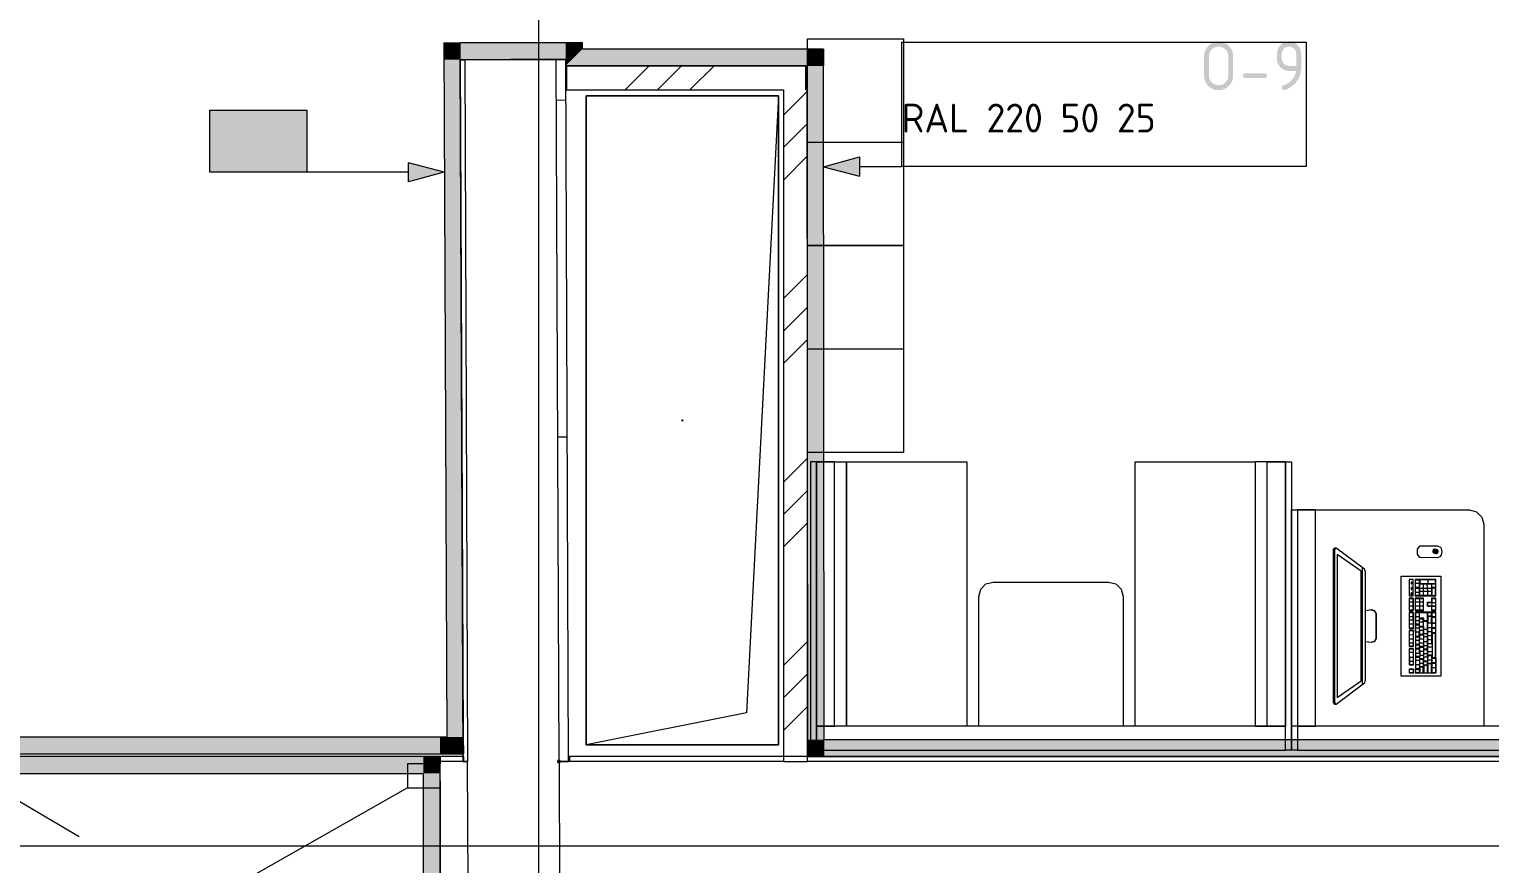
# Model space of a CAD drawing. Header units: millimetres. Extents: x 0 to 1189, y 0 to 841.
# Drawn here: x 771 to 831.7, y 489.6 to 524.3 of the extents above; entities that cross this region are included whole.
import ezdxf

# ---------------------------------------------------------------- set-up
doc = ezdxf.new("R2010")
doc.units = ezdxf.units.MM

# ---------------------------------------------------------------- blocks, each defined once
blk = doc.blocks.new('2')
at = {"true_color": 0x0077b0}
h = blk.add_hatch(color=144, dxfattribs=at)
h.paths.add_polyline_path([(810.485, 607.366), (810.485, 608.173), (810.455, 608.33), (810.366, 608.461), (810.238, 608.547), (810.081, 608.577), (809.925, 608.547), (809.793, 608.461), (809.706, 608.33), (809.678, 608.173), (809.678, 607.366), (809.706, 607.21), (809.793, 607.081), (809.925, 606.992), (810.081, 606.963), (810.238, 606.992), (810.366, 607.081), (810.455, 607.21)])
h.paths.add_polyline_path([(810.685, 607.366), (810.674, 607.246), (810.641, 607.134), (810.585, 607.031), (810.507, 606.937), (810.416, 606.86), (810.313, 606.805), (810.202, 606.773), (810.081, 606.762), (809.959, 606.773), (809.848, 606.805), (809.746, 606.86), (809.652, 606.937), (809.575, 607.031), (809.519, 607.134), (809.486, 607.246), (809.475, 607.366), (809.475, 608.173), (809.486, 608.295), (809.519, 608.407), (809.575, 608.509), (809.652, 608.602), (809.746, 608.68), (809.848, 608.736), (809.959, 608.769), (810.081, 608.78), (810.202, 608.769), (810.314, 608.736), (810.417, 608.681), (810.511, 608.605), (810.587, 608.511), (810.641, 608.408), (810.674, 608.295), (810.685, 608.173)])
h = blk.add_hatch(color=144, dxfattribs=at)
h.paths.add_polyline_path([(813.311, 607.77), (813.311, 608.275), (813.29, 608.392), (813.224, 608.489), (813.126, 608.555), (813.009, 608.577), (812.892, 608.555), (812.795, 608.489), (812.729, 608.392), (812.707, 608.275), (812.707, 608.075), (812.729, 607.956), (812.795, 607.857), (812.892, 607.792), (813.009, 607.77)])
h.paths.add_polyline_path([(812.806, 606.762), (812.735, 606.79), (812.707, 606.861), (812.72, 606.918), (812.755, 606.948), (812.942, 607.033), (813.085, 607.146), (813.193, 607.272), (813.267, 607.412), (813.306, 607.566), (813.009, 607.566), (812.908, 607.576), (812.814, 607.604), (812.729, 607.651), (812.651, 607.716), (812.587, 607.794), (812.541, 607.879), (812.514, 607.972), (812.504, 608.072), (812.504, 608.275), (812.514, 608.376), (812.541, 608.47), (812.587, 608.555), (812.651, 608.634), (812.729, 608.698), (812.814, 608.744), (812.908, 608.771), (813.009, 608.78), (813.111, 608.771), (813.204, 608.744), (813.29, 608.698), (813.368, 608.634), (813.431, 608.557), (813.477, 608.472), (813.505, 608.379), (813.514, 608.277), (813.514, 607.671), (813.484, 607.426), (813.394, 607.209), (813.244, 607.02), (813.035, 606.858), (812.902, 606.786)])
h = blk.add_hatch(color=144, dxfattribs=at)
h.dxf.hatch_style = 2
h.paths.add_polyline_path([(811.998, 607.264), (811.191, 607.264), (811.115, 607.29), (811.09, 607.366), (811.115, 607.442), (811.191, 607.468), (811.998, 607.468), (812.074, 607.442), (812.1, 607.366), (812.074, 607.29)])
h = blk.add_hatch(color=144, dxfattribs=at)
h.dxf.hatch_style = 2
h.paths.add_polyline_path([(793.654, 603.577), (795.145, 603.984), (795.149, 603.184)])
at = {"color": 144, "lineweight": 0, "true_color": 0x0077b0}
for points in [[(796.897, 608.763), (813.719, 608.763)], [(796.897, 608.763), (796.897, 603.586)], [(813.719, 608.763), (813.719, 603.586)], [(793.654, 603.577), (795.145, 603.984)], [(795.145, 603.984), (795.149, 603.184)], [(793.654, 603.577), (795.149, 603.184)], [(795.147, 603.584), (795.541, 603.586)], [(795.541, 603.586), (796.897, 603.586)], [(813.719, 603.586), (796.897, 603.586)]]:
    blk.add_lwpolyline(points, dxfattribs=at)
at = {"color": 144, "true_color": 0x0077b0, "insert": (796.899, 606.201), "char_height": 1.2, "attachment_point": 1}
blk.add_mtext('{\\fGOSTCommon|b0|i0|c0;RAL 220 50 25}', dxfattribs=at)

msp = doc.modelspace()

# ---------------------------------------------------------------- hatches: boundary and pattern name
at = {"true_color": 0xf1d696}
h = msp.add_hatch(color=41, dxfattribs=at)
h.dxf.hatch_style = 2
h.paths.add_polyline_path([(788.212204, 523.778571), (788.912205, 523.778571), (788.915205, 523.07857)])
h = msp.add_hatch(color=41, dxfattribs=at)
h.dxf.hatch_style = 2
h.paths.add_polyline_path([(788.915205, 523.07857), (788.215204, 523.07857), (788.212204, 523.778571)])
h = msp.add_hatch(color=41, dxfattribs=at)
h.dxf.hatch_style = 2
h.paths.add_polyline_path([(793.283212, 523.778571), (793.285212, 523.07857), (788.915205, 523.07857), (788.912205, 523.778571)])
h = msp.add_hatch(color=41, dxfattribs=at)
h.dxf.hatch_style = 2
h.paths.add_polyline_path([(793.283212, 523.778571), (793.983213, 523.778571), (793.285212, 523.07857)])
h = msp.add_hatch(color=41, dxfattribs=at)
h.dxf.hatch_style = 2
h.paths.add_polyline_path([(793.983213, 523.778571), (793.984213, 523.516571), (793.548212, 523.07857), (793.285212, 523.07857)])
h = msp.add_hatch(color=41, dxfattribs=at)
h.dxf.hatch_style = 2
h.paths.add_polyline_path([(788.915205, 523.07857), (789.038205, 494.892527), (788.338204, 494.892527), (788.215204, 523.07857)])
h = msp.add_hatch(color=41, dxfattribs=at)
h.dxf.hatch_style = 2
h.paths.add_polyline_path([(793.289212, 522.819569), (793.285212, 523.07857), (793.548212, 523.07857)])
h = msp.add_hatch(color=41, dxfattribs=at)
h.dxf.hatch_style = 2
h.paths.add_polyline_path([(803.305227, 523.516571), (803.306227, 522.816569), (793.287212, 522.816569), (793.984213, 523.516571)])
h = msp.add_hatch(color=41, dxfattribs=at)
h.dxf.hatch_style = 2
h.paths.add_polyline_path([(803.305227, 523.516571), (804.005228, 523.516571), (803.306227, 522.816569)])
at = {"true_color": 0xfe847a}
h = msp.add_hatch(color=11, dxfattribs=at)
h.dxf.hatch_style = 2
h.paths.add_polyline_path([(803.306227, 522.816569), (804.005228, 523.516571), (804.006228, 522.816569)])
h = msp.add_hatch(color=11, dxfattribs=at)
h.dxf.hatch_style = 2
h.paths.add_polyline_path([(803.306227, 522.816569), (804.006228, 522.816569), (804.035228, 494.777527), (803.335227, 494.777527)])
at = {"true_color": 0xffffff}
h = msp.add_hatch(color=7, dxfattribs=at)
h.dxf.hatch_style = 2
h.paths.add_polyline_path([(778.483189, 520.977567), (782.523196, 520.977567), (782.523196, 518.389563), (778.483189, 518.389563)])
at = {"true_color": 0x0077b0}
h = msp.add_hatch(color=144, dxfattribs=at)
h.paths.add_polyline_path([(779.693926, 519.581529), (779.693926, 520.388508), (779.664436, 520.545191), (779.575415, 520.676242), (779.446775, 520.762645), (779.290437, 520.791998), (779.13396, 520.762645), (779.002702, 520.676242), (778.915266, 520.545191), (778.886947, 520.388508), (778.886947, 519.581529), (778.915266, 519.42519), (779.002702, 519.29655), (779.13396, 519.207529), (779.290437, 519.178039), (779.446775, 519.207529), (779.575415, 519.29655), (779.664436, 519.42519)])
h.paths.add_polyline_path([(779.894569, 519.581529), (779.883415, 519.460873), (779.849989, 519.348847), (779.794342, 519.245813), (779.716526, 519.152132), (779.624757, 519.074833), (779.522705, 519.020323), (779.411041, 518.988034), (779.290437, 518.977397), (779.168704, 518.988034), (779.056997, 519.020323), (778.954798, 519.074833), (778.861591, 519.152132), (778.783861, 519.245813), (778.728404, 519.348847), (778.695167, 519.460873), (778.6841, 519.581529), (778.6841, 520.388508), (778.695167, 520.51024), (778.728404, 520.621948), (778.783861, 520.724146), (778.861591, 520.817353), (778.954798, 520.89517), (779.056997, 520.950816), (779.168704, 520.984242), (779.290437, 520.995396), (779.411093, 520.984286), (779.523118, 520.951161), (779.626153, 520.896332), (779.719833, 520.82011), (779.795737, 520.726472), (779.850402, 520.623326), (779.883467, 520.510671), (779.894569, 520.388508)])
h = msp.add_hatch(color=144, dxfattribs=at)
h.dxf.hatch_style = 2
h.paths.add_polyline_path([(782.117046, 520.650886), (781.885536, 520.419376), (781.81498, 520.388508), (781.738843, 520.413795), (781.713556, 520.489932), (781.741668, 520.560487), (782.13689, 520.955708), (782.17768, 520.985061), (782.21847, 520.995396), (782.294606, 520.969833), (782.319893, 520.893421), (782.319893, 519.076064), (782.294606, 519.001306), (782.21847, 518.977397), (782.142333, 519.001306), (782.117046, 519.076064)])
h = msp.add_hatch(color=144, dxfattribs=at)
h.dxf.hatch_style = 2
h.paths.add_polyline_path([(781.207466, 519.479554), (780.400487, 519.479554), (780.324351, 519.505117), (780.299064, 519.581529), (780.324351, 519.657665), (780.400487, 519.682952), (781.207466, 519.682952), (781.283603, 519.657665), (781.30889, 519.581529), (781.283603, 519.505117)])
h = msp.add_hatch(color=144, dxfattribs=at)
h.dxf.hatch_style = 2
h.paths.add_polyline_path([(788.235204, 518.389563), (786.742202, 517.989562), (786.742202, 518.789563)])
at = {"true_color": 0x999999}
h = msp.add_hatch(color=253, dxfattribs=at)
h.dxf.hatch_style = 2
h.paths.add_polyline_path([(829.322172, 502.640267), (829.339354, 502.573604), (829.398539, 502.538443), (829.465202, 502.555626), (829.500363, 502.614811), (829.502363, 502.628811), (829.48518, 502.695473), (829.425995, 502.730634), (829.359333, 502.713451), (829.324172, 502.654267)])
h = msp.add_hatch(color=253, dxfattribs=at)
h.dxf.hatch_style = 2
h.paths.add_polyline_path([(829.337338, 502.689857), (829.325517, 502.622039), (829.364948, 502.565609), (829.432767, 502.553788), (829.489197, 502.59322), (829.496197, 502.60422), (829.508018, 502.672039), (829.468586, 502.728468), (829.400767, 502.740289), (829.344338, 502.700858)])
h = msp.add_hatch(color=253, dxfattribs=at)
h.dxf.hatch_style = 2
h.paths.add_polyline_path([(829.326438, 502.627219), (829.33522, 502.55894), (829.389587, 502.51671), (829.457866, 502.525491), (829.500096, 502.579858), (829.503096, 502.590858), (829.494314, 502.659137), (829.439948, 502.701367), (829.371669, 502.692586), (829.329438, 502.638219)])
h = msp.add_hatch(color=253, dxfattribs=at)
h.dxf.hatch_style = 2
h.paths.add_polyline_path([(829.332266, 502.58223), (829.379759, 502.532395), (829.448575, 502.530537), (829.498411, 502.57803), (829.500268, 502.646847), (829.495268, 502.659847), (829.447775, 502.709682), (829.378959, 502.71154), (829.329124, 502.664047), (829.327266, 502.59523)])
h = msp.add_hatch(color=253, dxfattribs=at)
h.dxf.hatch_style = 2
h.paths.add_polyline_path([(829.557907, 502.523899), (829.584158, 502.587539), (829.557907, 502.651178), (829.494267, 502.67743), (829.430628, 502.651178), (829.397376, 502.580539), (829.423628, 502.516899), (829.487267, 502.490647)])
h = msp.add_hatch(color=253, dxfattribs=at)
h.dxf.hatch_style = 2
h.paths.add_polyline_path([(829.580816, 502.629638), (829.543434, 502.687446), (829.476168, 502.702087), (829.41836, 502.664705), (829.403719, 502.597439), (829.405719, 502.586439), (829.4431, 502.528631), (829.510367, 502.51399), (829.568175, 502.551372), (829.582816, 502.618638)])
h = msp.add_hatch(color=253, dxfattribs=at)
h.dxf.hatch_style = 2
h.paths.add_polyline_path([(829.584267, 502.602539), (829.55783, 502.666101), (829.494267, 502.692539), (829.430705, 502.666101), (829.404267, 502.602539), (829.404267, 502.587539), (829.430705, 502.523976), (829.494267, 502.497538), (829.55783, 502.523976), (829.584267, 502.587539)])
h = msp.add_hatch(color=253, dxfattribs=at)
h.dxf.hatch_style = 2
h.paths.add_polyline_path([(829.583229, 502.605349), (829.574061, 502.673577), (829.519457, 502.7155), (829.451229, 502.706333), (829.409306, 502.651728), (829.405306, 502.636728), (829.414473, 502.5685), (829.469078, 502.526577), (829.537306, 502.535744), (829.579229, 502.590349)])
h = msp.add_hatch(color=253, dxfattribs=at)
h.dxf.hatch_style = 2
h.paths.add_polyline_path([(829.578288, 502.668006), (829.534326, 502.720983), (829.4658, 502.727559), (829.412823, 502.683598), (829.406247, 502.615071), (829.410247, 502.602071), (829.454208, 502.549094), (829.522735, 502.542518), (829.575712, 502.58648), (829.582288, 502.655006)])
at = {"true_color": 0xf1d696}
h = msp.add_hatch(color=41, dxfattribs=at)
h.dxf.hatch_style = 2
h.paths.add_polyline_path([(764.196168, 494.192526), (764.196168, 494.892527), (788.062204, 494.892527), (788.062204, 494.192526)])
h = msp.add_hatch(color=41, dxfattribs=at)
h.dxf.hatch_style = 2
h.paths.add_polyline_path([(788.338204, 494.892527), (788.341204, 494.192526), (788.062204, 494.192526), (788.062204, 494.892527)])
h = msp.add_hatch(color=41, dxfattribs=at)
h.dxf.hatch_style = 2
h.paths.add_polyline_path([(789.038205, 494.892527), (789.041205, 494.192526), (788.338204, 494.892527)])
h = msp.add_hatch(color=41, dxfattribs=at)
h.dxf.hatch_style = 2
h.paths.add_polyline_path([(789.041205, 494.192526), (788.341204, 494.192526), (788.338204, 494.892527)])
h = msp.add_hatch(color=41, dxfattribs=at)
h.dxf.hatch_style = 2
h.paths.add_polyline_path([(803.337227, 494.078526), (803.335227, 494.777527), (804.035228, 494.777527)])
h = msp.add_hatch(color=41, dxfattribs=at)
h.dxf.hatch_style = 2
h.paths.add_polyline_path([(804.035228, 494.777527), (804.036228, 494.077526), (803.336227, 494.077526)])
h = msp.add_hatch(color=41, dxfattribs=at)
h.dxf.hatch_style = 2
h.paths.add_polyline_path([(852.759303, 494.777527), (852.764303, 494.077526), (804.036228, 494.077526), (804.035228, 494.777527)])
at = {"true_color": 0x186722}
h = msp.add_hatch(color=99, dxfattribs=at)
h.dxf.hatch_style = 2
h.paths.add_polyline_path([(768.762174, 493.377524), (768.762174, 494.077526), (787.362203, 494.077526), (787.362203, 493.377524)])
at = {"true_color": 0xf1d696}
h = msp.add_hatch(color=41, dxfattribs=at)
h.dxf.hatch_style = 2
h.paths.add_polyline_path([(787.362203, 493.377524), (787.362203, 494.077526), (788.062204, 494.077526)])
h = msp.add_hatch(color=41, dxfattribs=at)
h.dxf.hatch_style = 2
h.paths.add_polyline_path([(787.362203, 493.377524), (788.062204, 494.077526), (788.062204, 493.377524)])
h = msp.add_hatch(color=7)
h.dxf.hatch_style = 2
h.paths.add_polyline_path([(793.006212, 493.967525), (792.942649, 493.941088), (792.916211, 493.877525), (792.942649, 493.813963), (793.006212, 493.787525), (793.069774, 493.813963), (793.096212, 493.877525), (793.069774, 493.941088)])
h = msp.add_hatch(color=41, dxfattribs=at)
h.dxf.hatch_style = 2
h.paths.add_polyline_path([(787.362203, 493.377524), (788.062204, 493.377524), (788.062204, 488.377517), (787.362203, 488.377517)])

# ---------------------------------------------------------------- linework, layer by layer
at = {"color": 7, "lineweight": 0}
for points in [[(792.17321, 251.095154), (792.17321, 721.485873)], [(788.212204, 523.778571), (788.912205, 523.778571)], [(788.212204, 523.778571), (788.338204, 494.892527)], [(793.983213, 523.778571), (788.912205, 523.778571)], [(793.984213, 523.516571), (793.983213, 523.778571)], [(789.086206, 523.05157), (788.886205, 523.05057)], [(788.886205, 523.05057), (789.006205, 493.876525)], [(789.038205, 494.892527), (788.915205, 523.07857)], [(788.915205, 523.07857), (793.286212, 523.07857)], [(792.885211, 523.09157), (789.085206, 523.07557)], [(789.085206, 523.07557), (789.206206, 493.877525)], [(793.006212, 493.877525), (792.885211, 523.09157)], [(793.286212, 523.07857), (792.886211, 523.07757)], [(793.406212, 493.879525), (793.286212, 523.07857)], [(793.286212, 523.07857), (793.287212, 522.816569)], [(804.005228, 523.516571), (793.984213, 523.516571)], [(804.005228, 523.516571), (804.006228, 522.816569)], [(793.287212, 522.816569), (803.306227, 522.816569)], [(803.276227, 522.816569), (793.321212, 522.816569)], [(793.321212, 522.816569), (793.321212, 521.816568)], [(795.752216, 521.816568), (796.752217, 522.816569)], [(797.101218, 521.816568), (798.101219, 522.816569)], [(798.45122, 521.816568), (799.451221, 522.816569)], [(803.276227, 521.816568), (803.276227, 522.816569)], [(803.306227, 522.816569), (803.336227, 494.077526)], [(804.035228, 494.777527), (804.006228, 522.816569)], [(793.321212, 521.816568), (802.336226, 521.816568)], [(802.336226, 521.816568), (802.336226, 493.877525)], [(802.336226, 520.767566), (803.336227, 521.767568)], [(803.336227, 521.816568), (803.276227, 521.816568)], [(803.336227, 493.877525), (803.336227, 521.816568)], [(793.293212, 521.384567), (792.893211, 521.383567)], [(794.136213, 494.566526), (794.136213, 521.566568)], [(794.136213, 521.566568), (802.136225, 521.566568)], [(802.136225, 521.566568), (794.136213, 521.566568)], [(794.136213, 521.566568), (794.136213, 494.566526)], [(802.136225, 521.566568), (800.803223, 495.899528)], [(802.136225, 521.566568), (802.136225, 494.566526)], [(802.136225, 494.566526), (802.136225, 521.566568)], [(802.336226, 519.417564), (803.336227, 520.417566)], [(802.336226, 518.068562), (803.336227, 519.068564)], [(802.336226, 513.134555), (803.336227, 514.134556)], [(802.336226, 511.784553), (803.336227, 512.784554)], [(802.336226, 510.435551), (803.336227, 511.435552)], [(798.111219, 508.066547), (798.136219, 508.091547), (798.161219, 508.066547)], [(798.111219, 508.066547), (798.123219, 508.087547)], [(798.161219, 508.066547), (798.136219, 508.041547), (798.111219, 508.066547)], [(798.160219, 508.059547), (798.136219, 508.041547), (798.123219, 508.044547)], [(798.136219, 508.091547), (798.160219, 508.072547)], [(792.950211, 507.383546), (793.350212, 507.384546)], [(802.336226, 505.500543), (803.336227, 506.500545)], [(802.336226, 504.151541), (803.336227, 505.151542)], [(802.336226, 502.802539), (803.336227, 503.80254)], [(802.336226, 497.867531), (803.336227, 498.867533)], [(802.336226, 496.518529), (803.336227, 497.518531)], [(800.803223, 495.899528), (794.136213, 494.566526)], [(802.336226, 495.168527), (803.336227, 496.168529)], [(788.062204, 494.892527), (764.196168, 494.892527)], [(788.338204, 494.892527), (788.062204, 494.892527)], [(789.041205, 494.192526), (789.038205, 494.892527)], [(802.136225, 494.566526), (794.136213, 494.566526)], [(794.136213, 494.566526), (802.136225, 494.566526)], [(852.759303, 494.777527), (804.035228, 494.777527)], [(764.196168, 494.192526), (788.062204, 494.192526)], [(787.362203, 494.077526), (768.062173, 494.077526)], [(788.062204, 494.077526), (787.362203, 494.077526)], [(788.062204, 494.192526), (789.041205, 494.192526)], [(789.041205, 494.077526), (788.062204, 494.077526)], [(788.062204, 494.077526), (788.062204, 493.877525)], [(788.062204, 488.377517), (788.062204, 494.077526)], [(788.062204, 493.877525), (788.062204, 493.777525)], [(789.206206, 493.877525), (788.062204, 493.877525)], [(789.006205, 493.876525), (789.206206, 493.877525)], [(789.041205, 493.877525), (789.041205, 494.077526)], [(789.227206, 488.777517), (789.206206, 493.877525)], [(793.006212, 493.877525), (793.406212, 493.879525)], [(802.336226, 493.877525), (793.006212, 493.877525)], [(793.006212, 493.877525), (793.027212, 488.777517)], [(853.366304, 494.077526), (793.441212, 494.077526)], [(793.441212, 494.077526), (793.441212, 493.877525)], [(802.336226, 493.877525), (803.336227, 493.877525)], [(803.336227, 494.077526), (804.036228, 494.077526)], [(853.666304, 493.877525), (803.336227, 493.877525)], [(804.036228, 494.077526), (853.465304, 494.077526)], [(768.762174, 493.377524), (787.362203, 493.377524)], [(786.705202, 493.785525), (786.699202, 492.785524)], [(788.062204, 493.777525), (786.705202, 493.785525)], [(787.362203, 493.377524), (787.362203, 488.377517)], [(788.056204, 492.777524), (788.062204, 493.777525)], [(769.414175, 492.886524), (773.051181, 490.75752)], [(786.699202, 492.785524), (775.341185, 486.315514)], [(786.699202, 492.785524), (788.056204, 492.777524)], [(788.062204, 493.077524), (788.062204, 488.777517)], [(198.085303, 490.37152), (863.72632, 490.37152)]]:
    msp.add_lwpolyline(points, dxfattribs=at)
at = {"color": 253, "lineweight": 0, "true_color": 0x999999}
for points in [[(803.336227, 515.338558), (803.336227, 523.938571)], [(803.336227, 523.938571), (807.336233, 523.938571)], [(807.336233, 523.938571), (807.336233, 515.338558)], [(803.336227, 519.638565), (807.336233, 519.638565)], [(803.336227, 506.738545), (803.336227, 515.338558)], [(803.336227, 515.338558), (807.336233, 515.338558)], [(807.336233, 515.338558), (803.336227, 515.338558)], [(807.336233, 515.338558), (807.336233, 506.738545)], [(803.336227, 511.038551), (807.336233, 511.038551)], [(807.336233, 506.738545), (803.336227, 506.738545)], [(803.712228, 506.343544), (803.462228, 506.343544)], [(803.462228, 506.343544), (803.462228, 494.343526)], [(803.712228, 494.343526), (803.712228, 506.343544)], [(803.712228, 506.343544), (804.96223, 506.343544)], [(803.712228, 495.343527), (803.712228, 506.343544)], [(804.462229, 506.343544), (803.712228, 506.343544)], [(803.712228, 506.343544), (803.712228, 495.343527)], [(804.462229, 495.343527), (804.462229, 506.343544)], [(804.96223, 495.343527), (804.96223, 506.343544)], [(804.96223, 506.343544), (809.962237, 506.343544)], [(804.96223, 506.343544), (804.96223, 495.343527)], [(809.962237, 506.343544), (809.962237, 495.343527)], [(816.962248, 495.343527), (816.962248, 506.343544)], [(816.962248, 506.343544), (821.962256, 506.343544)], [(821.962256, 506.343544), (821.962256, 495.343527)], [(823.212258, 506.343544), (821.962256, 506.343544)], [(821.962256, 506.343544), (821.962256, 495.343527)], [(822.462257, 506.343544), (823.212258, 506.343544)], [(822.462257, 495.343527), (822.462257, 506.343544)], [(823.212258, 506.343544), (823.462258, 506.343544)], [(823.212258, 494.343526), (823.212258, 506.343544)], [(823.212258, 495.343527), (823.212258, 506.343544)], [(823.212258, 506.343544), (823.212258, 495.343527)], [(823.462258, 506.343544), (823.462258, 494.343526)], [(823.462258, 494.343526), (823.462258, 504.343541)], [(823.462258, 504.343541), (830.865269, 504.343541)], [(823.462258, 504.343541), (823.712258, 504.343541)], [(823.462258, 494.343526), (823.462258, 504.343541)], [(823.712258, 504.343541), (823.712258, 494.343526)], [(824.46226, 504.343541), (823.712258, 504.343541)], [(823.712258, 504.343541), (823.712258, 495.343527)], [(824.46226, 495.343527), (824.46226, 504.343541)], [(830.865269, 504.343541), (831.16527, 504.262541)], [(831.16527, 504.262541), (831.38527, 504.043541)], [(831.38527, 504.043541), (831.46527, 503.74354)], [(831.46527, 503.74354), (831.46527, 495.343527)], [(825.259261, 502.755539), (825.207261, 502.693539)], [(825.207261, 502.693539), (825.207261, 499.509534)], [(825.275261, 502.759539), (825.244261, 502.654539)], [(825.244261, 502.654539), (825.244261, 499.509534)], [(825.291261, 502.761539), (825.258261, 502.659539)], [(825.258261, 502.659539), (825.258261, 499.509534)], [(825.328261, 502.752539), (825.259261, 502.755539)], [(826.508263, 501.873537), (825.328261, 502.752539)], [(826.362262, 501.790537), (825.360261, 502.481538)], [(825.360261, 502.481538), (825.360261, 499.509534)], [(828.707266, 502.709539), (828.802266, 502.839539)], [(828.707266, 502.497538), (828.707266, 502.709539)], [(828.802266, 502.367538), (828.707266, 502.497538)], [(828.802266, 502.839539), (828.823266, 502.846539)], [(828.823266, 502.360538), (828.802266, 502.367538)], [(828.823266, 502.846539), (829.542267, 502.851539)], [(829.542267, 502.355538), (828.823266, 502.360538)], [(829.384267, 502.633539), (829.392267, 502.617539)], [(829.401267, 502.627539), (829.384267, 502.633539)], [(829.392267, 502.617539), (829.410267, 502.611539)], [(829.410267, 502.611539), (829.401267, 502.627539)], [(829.414267, 502.583539), (829.413267, 502.603539)], [(829.444267, 502.565539), (829.414267, 502.583539)], [(829.420267, 502.652539), (829.436267, 502.643539)], [(829.436267, 502.643539), (829.454267, 502.644539)], [(829.487267, 502.580539), (829.444267, 502.565539)], [(829.454267, 502.644539), (829.466267, 502.656539)], [(829.466267, 502.656539), (829.492267, 502.641539)], [(829.542267, 502.851539), (829.660268, 502.798539)], [(829.660268, 502.408538), (829.542267, 502.355538)], [(829.660268, 502.798539), (829.698268, 502.736539)], [(829.698268, 502.470538), (829.660268, 502.408538)], [(829.698268, 502.736539), (829.715268, 502.603539)], [(829.715268, 502.603539), (829.698268, 502.470538)], [(826.362262, 499.509534), (826.362262, 501.790537)], [(826.424263, 499.509534), (826.424263, 501.936538)], [(826.520263, 501.855537), (826.508263, 501.873537)], [(826.547263, 501.747537), (826.520263, 501.855537)], [(826.547263, 499.509534), (826.547263, 501.747537)], [(810.543238, 501.043536), (810.762239, 501.262537)], [(810.762239, 501.262537), (811.062239, 501.343537)], [(811.062239, 501.343537), (815.862246, 501.343537)], [(815.862246, 501.343537), (816.162247, 501.262537)], [(816.162247, 501.262537), (816.382247, 501.043536)], [(828.022265, 501.590537), (829.673268, 501.593537)], [(828.029265, 497.429531), (828.022265, 501.590537)], [(828.362266, 501.448537), (828.363266, 500.761536)], [(828.531266, 501.448537), (828.362266, 501.448537)], [(828.442266, 501.340537), (828.442266, 501.262537)], [(828.467266, 501.340537), (828.442266, 501.340537)], [(828.442266, 501.262537), (828.467266, 501.262537)], [(828.467266, 501.262537), (828.467266, 501.340537)], [(828.532266, 500.761536), (828.531266, 501.448537)], [(829.470267, 501.449537), (828.613266, 501.447537)], [(828.613266, 501.447537), (828.614266, 500.759536)], [(828.628266, 501.428537), (828.777266, 501.429537)], [(828.629266, 501.280537), (828.628266, 501.428537)], [(828.777266, 501.280537), (828.629266, 501.280537)], [(828.629266, 500.775536), (828.629266, 501.260537)], [(828.777266, 501.429537), (828.778266, 500.944536)], [(828.798266, 501.260537), (829.285267, 501.261537)], [(828.798266, 501.112536), (828.798266, 501.260537)], [(829.452267, 501.429537), (828.799266, 501.428537)], [(828.799266, 501.428537), (828.799266, 501.280537)], [(828.799266, 501.280537), (829.452267, 501.281537)], [(828.946266, 501.261537), (828.947266, 501.112536)], [(829.137267, 500.944536), (829.115267, 501.261537)], [(829.136267, 501.429537), (829.137267, 501.280537)], [(829.285267, 501.261537), (829.285267, 501.113536)], [(829.304267, 501.261537), (829.453267, 501.261537)], [(829.452267, 501.281537), (829.452267, 501.429537)], [(829.453267, 501.261537), (829.453267, 501.113536)], [(829.471267, 500.761536), (829.470267, 501.449537)], [(829.673268, 501.593537), (829.679268, 497.431531)], [(810.462238, 500.743536), (810.543238, 501.043536)], [(810.462238, 495.343527), (810.462238, 500.743536)], [(816.382247, 501.043536), (816.462247, 500.743536)], [(816.462247, 500.743536), (816.462247, 495.343527)], [(828.363266, 500.761536), (828.532266, 500.761536)], [(828.532266, 500.669536), (828.363266, 500.668536)], [(828.363266, 500.668536), (828.364266, 500.162535)], [(828.373266, 500.658536), (828.522266, 500.658536)], [(828.374266, 500.173535), (828.373266, 500.658536)], [(828.522266, 500.510535), (828.373266, 500.510535)], [(828.443266, 501.111536), (828.443266, 501.033536)], [(828.467266, 501.111536), (828.443266, 501.111536)], [(828.443266, 501.033536), (828.467266, 501.033536)], [(828.467266, 500.892536), (828.443266, 500.892536)], [(828.443266, 500.814536), (828.443266, 500.892536)], [(828.443266, 500.814536), (828.468266, 500.814536)], [(828.467266, 501.033536), (828.467266, 501.111536)], [(828.468266, 500.814536), (828.467266, 500.892536)], [(828.522266, 500.658536), (828.522266, 500.173535)], [(828.533266, 500.162535), (828.532266, 500.669536)], [(828.614266, 500.759536), (829.471267, 500.761536)], [(828.959266, 500.671536), (828.615266, 500.670536)], [(828.615266, 500.670536), (828.616266, 500.162535)], [(828.628266, 500.659536), (828.776266, 500.659536)], [(828.628266, 500.510535), (828.628266, 500.659536)], [(828.776266, 500.510535), (828.628266, 500.510535)], [(828.777266, 501.112536), (828.629266, 501.112536)], [(828.629266, 501.092536), (828.777266, 501.092536)], [(828.629266, 500.924536), (828.778266, 500.924536)], [(828.778266, 500.775536), (828.629266, 500.775536)], [(828.778266, 500.924536), (828.778266, 500.775536)], [(828.798266, 501.092536), (829.285267, 501.093536)], [(828.799266, 500.775536), (828.798266, 501.092536)], [(829.285267, 500.944536), (828.798266, 500.944536)], [(829.286267, 500.776536), (828.799266, 500.775536)], [(828.799266, 500.659536), (828.947266, 500.659536)], [(828.800266, 500.174535), (828.799266, 500.659536)], [(828.948266, 500.511535), (828.799266, 500.510535)], [(828.947266, 501.092536), (828.947266, 500.776536)], [(828.947266, 500.659536), (828.948266, 500.174535)], [(828.959266, 500.162535), (828.959266, 500.671536)], [(829.137267, 500.776536), (829.137267, 500.924536)], [(829.285267, 501.093536), (829.286267, 500.776536)], [(829.294267, 500.673536), (829.294267, 500.501535)], [(829.472267, 500.673536), (829.294267, 500.673536)], [(829.309267, 500.660536), (829.295267, 500.161535)], [(829.453267, 501.113536), (829.305267, 501.113536)], [(829.305267, 501.093536), (829.305267, 500.776536)], [(829.454267, 501.093536), (829.305267, 501.093536)], [(829.305267, 500.776536), (829.454267, 500.776536)], [(829.309267, 500.660536), (829.457267, 500.660536)], [(829.454267, 500.776536), (829.454267, 501.093536)], [(829.457267, 500.660536), (829.458267, 500.343535)], [(829.473267, 500.162535), (829.472267, 500.673536)], [(826.547263, 500.160535), (826.791263, 500.195535)], [(826.768263, 500.192535), (826.918263, 500.145535)], [(826.791263, 500.195535), (826.906263, 500.162535)], [(826.906263, 500.162535), (826.983263, 500.025535)], [(826.918263, 500.145535), (826.976263, 500.022535)], [(826.976263, 500.022535), (826.976263, 499.509534)], [(826.983263, 500.025535), (826.987263, 499.509534)], [(828.364266, 500.162535), (828.533266, 500.162535)], [(828.533266, 500.083535), (828.364266, 500.083535)], [(828.364266, 500.083535), (828.365266, 499.410534)], [(828.522266, 500.342535), (828.374266, 500.341535)], [(828.522266, 500.173535), (828.374266, 500.173535)], [(828.374266, 500.073535), (828.523266, 500.074535)], [(828.375266, 499.757534), (828.374266, 500.073535)], [(828.374266, 499.905534), (828.523266, 499.905534)], [(828.523266, 500.074535), (828.523266, 499.757534)], [(828.534266, 499.410534), (828.533266, 500.083535)], [(828.616266, 500.162535), (828.959266, 500.162535)], [(829.471267, 500.086535), (828.619266, 500.084535)], [(828.619266, 500.084535), (828.623266, 497.557531)], [(828.628266, 500.342535), (828.628266, 500.490535)], [(828.948266, 500.342535), (828.628266, 500.342535)], [(828.628266, 500.173535), (828.628266, 500.322535)], [(828.777266, 500.174535), (828.628266, 500.173535)], [(828.629266, 500.071535), (828.777266, 500.072535)], [(828.629266, 499.755534), (828.629266, 500.071535)], [(828.629266, 499.903534), (828.777266, 499.903534)], [(828.777266, 500.072535), (828.777266, 499.923534)], [(828.777266, 499.903534), (828.778266, 499.755534)], [(828.797266, 500.074535), (829.112267, 500.075535)], [(828.797266, 499.834534), (828.797266, 500.071535)], [(828.948266, 500.174535), (828.800266, 500.174535)], [(829.112267, 500.075535), (829.113267, 499.731534)], [(829.128267, 500.501535), (829.294267, 500.501535)], [(829.128267, 500.333535), (829.128267, 500.501535)], [(829.294267, 500.333535), (829.128267, 500.333535)], [(829.138267, 500.491535), (829.286267, 500.491535)], [(829.138267, 500.343535), (829.138267, 500.491535)], [(829.138267, 500.343535), (829.458267, 500.323535)], [(829.138267, 500.074535), (829.286267, 500.075535)], [(829.138267, 499.926534), (829.138267, 500.074535)], [(829.286267, 499.926534), (829.138267, 499.926534)], [(829.139267, 499.904534), (829.139267, 499.645534)], [(829.283267, 499.904534), (829.139267, 499.904534)], [(829.283267, 499.645534), (829.286267, 500.075535)], [(829.295267, 500.161535), (829.473267, 500.162535)], [(829.309267, 500.491535), (829.457267, 500.492535)], [(829.458267, 500.343535), (829.309267, 500.343535)], [(829.458267, 500.175535), (829.309267, 500.175535)], [(829.311267, 500.074535), (829.460267, 500.075535)], [(829.311267, 499.897534), (829.311267, 500.074535)], [(829.458267, 500.323535), (829.458267, 500.175535)], [(829.460267, 500.075535), (829.460267, 499.897534)], [(829.475267, 497.558531), (829.471267, 500.086535)], [(825.207261, 499.509534), (825.207261, 496.325529)], [(825.244261, 499.509534), (825.244261, 496.365529)], [(825.258261, 499.509534), (825.258261, 496.359529)], [(825.360261, 499.509534), (825.360261, 496.538529)], [(826.362262, 497.22953), (826.362262, 499.509534)], [(826.424263, 497.08353), (826.424263, 499.509534)], [(826.547263, 497.27153), (826.547263, 499.509534)], [(826.976263, 499.509534), (826.976263, 498.997533)], [(826.987263, 499.509534), (826.983263, 498.993533)], [(828.365266, 499.410534), (828.534266, 499.410534)], [(828.534266, 499.331534), (828.366266, 499.330534)], [(828.366266, 499.330534), (828.367266, 498.657533)], [(828.523266, 499.757534), (828.375266, 499.757534)], [(828.375266, 499.420534), (828.375266, 499.737534)], [(828.523266, 499.588534), (828.375266, 499.588534)], [(828.524266, 499.420534), (828.375266, 499.420534)], [(828.376266, 499.004533), (828.375266, 499.321534)], [(828.375266, 499.321534), (828.524266, 499.321534)], [(828.523266, 499.737534), (828.523266, 499.588534)], [(828.523266, 499.569534), (828.524266, 499.420534)], [(828.524266, 499.321534), (828.524266, 499.004533)], [(828.535266, 498.657533), (828.534266, 499.331534)], [(828.629266, 499.586534), (828.629266, 499.735534)], [(828.629266, 499.735534), (828.778266, 499.735534)], [(828.778266, 499.586534), (828.629266, 499.586534)], [(828.629266, 499.566534), (828.778266, 499.567534)], [(828.630266, 499.418534), (828.629266, 499.566534)], [(828.778266, 499.418534), (828.630266, 499.418534)], [(828.630266, 499.250533), (828.630266, 499.398534)], [(828.778266, 499.735534), (828.778266, 499.250533)], [(828.965266, 499.835534), (828.797266, 499.834534)], [(828.797266, 499.499534), (828.797266, 499.816534)], [(828.797266, 499.816534), (828.945266, 499.816534)], [(828.946266, 499.668534), (828.797266, 499.668534)], [(828.797266, 499.499534), (828.960266, 499.500534)], [(828.797266, 499.479534), (828.946266, 499.480534)], [(828.798266, 499.163533), (828.797266, 499.479534)], [(828.946266, 499.331534), (828.798266, 499.331534)], [(828.965266, 499.395534), (828.945266, 499.816534)], [(828.946266, 499.480534), (828.946266, 499.163533)], [(828.965266, 499.728534), (828.965266, 499.835534)], [(829.113267, 499.728534), (828.965266, 499.728534)], [(828.965266, 499.712534), (829.113267, 499.712534)], [(828.966266, 499.207533), (828.965266, 499.395534)], [(828.965266, 499.376534), (829.114267, 499.376534)], [(829.113267, 499.712534), (829.113267, 499.564534)], [(829.113267, 499.564534), (829.115267, 498.366532)], [(829.460267, 499.645534), (829.138267, 499.626534)], [(829.141267, 498.299532), (829.138267, 499.626534)], [(829.139267, 499.645534), (829.283267, 499.645534)], [(829.139267, 499.457534), (829.287267, 499.457534)], [(829.287267, 499.626534), (829.287267, 499.309534)], [(829.460267, 499.897534), (829.311267, 499.897534)], [(829.311267, 499.880534), (829.460267, 499.880534)], [(829.312267, 499.645534), (829.311267, 499.880534)], [(829.312267, 499.625534), (829.460267, 499.626534)], [(829.313267, 499.224533), (829.312267, 499.625534)], [(829.461267, 499.434534), (829.312267, 499.434534)], [(829.312267, 499.415534), (829.461267, 499.416534)], [(829.460267, 499.880534), (829.460267, 499.645534)], [(829.460267, 499.626534), (829.461267, 499.224533)], [(826.791263, 498.823533), (826.547263, 498.858533)], [(826.918263, 498.874533), (826.768263, 498.827533)], [(826.906263, 498.857533), (826.791263, 498.823533)], [(826.983263, 498.993533), (826.906263, 498.857533)], [(826.976263, 498.997533), (826.918263, 498.874533)], [(828.376266, 499.152533), (828.524266, 499.153533)], [(828.376266, 498.984533), (828.524266, 498.984533)], [(828.376266, 498.667533), (828.376266, 498.984533)], [(828.376266, 498.816533), (828.525266, 498.816533)], [(828.524266, 498.984533), (828.525266, 498.667533)], [(828.778266, 499.250533), (828.630266, 499.250533)], [(828.779266, 499.082533), (828.630266, 499.081533)], [(828.630266, 499.062533), (828.779266, 499.062533)], [(828.779266, 498.913533), (828.631266, 498.913533)], [(828.779266, 498.745533), (828.631266, 498.745533)], [(828.631266, 498.725533), (828.779266, 498.725533)], [(828.631266, 498.408532), (828.631266, 498.725533)], [(828.799266, 498.489532), (828.779266, 499.230533)], [(828.779266, 498.725533), (828.780266, 498.577532)], [(828.946266, 499.163533), (828.798266, 499.163533)], [(828.798266, 499.143533), (828.946266, 499.143533)], [(828.798266, 498.994533), (828.798266, 499.143533)], [(828.798266, 498.975533), (828.947266, 498.975533)], [(828.798266, 498.806533), (828.947266, 498.807533)], [(828.967266, 498.049532), (828.966266, 499.207533)], [(828.966266, 499.207533), (829.114267, 499.207533)], [(829.114267, 499.059533), (828.966266, 499.059533)], [(828.966266, 498.871533), (829.115267, 498.871533)], [(828.966266, 498.702533), (829.115267, 498.703533)], [(829.139267, 499.289533), (829.287267, 499.289533)], [(829.139267, 499.140533), (829.139267, 499.289533)], [(829.139267, 499.121533), (829.288267, 499.121533)], [(829.139267, 498.952533), (829.288267, 498.953533)], [(829.140267, 498.784533), (829.288267, 498.784533)], [(829.287267, 499.289533), (829.288267, 498.804533)], [(829.461267, 499.207533), (829.312267, 499.207533)], [(829.312267, 499.207533), (829.314267, 498.199532)], [(829.461267, 499.224533), (829.313267, 499.224533)], [(829.462267, 498.199532), (829.461267, 499.207533)], [(828.367266, 498.657533), (828.535266, 498.657533)], [(828.367266, 498.566532), (828.368266, 497.893531)], [(828.535266, 498.566532), (828.367266, 498.566532)], [(828.525266, 498.667533), (828.376266, 498.667533)], [(828.377266, 498.556532), (828.525266, 498.556532)], [(828.378266, 497.903531), (828.377266, 498.556532)], [(828.525266, 498.408532), (828.377266, 498.408532)], [(828.377266, 498.220532), (828.526266, 498.220532)], [(828.525266, 498.556532), (828.526266, 497.903531)], [(828.536266, 497.893531), (828.535266, 498.566532)], [(828.780266, 498.577532), (828.631266, 498.576532)], [(828.631266, 498.557532), (828.780266, 498.557532)], [(828.631266, 498.388532), (828.780266, 498.389532)], [(828.632266, 498.072532), (828.631266, 498.388532)], [(828.780266, 498.240532), (828.632266, 498.240532)], [(828.632266, 498.220532), (828.780266, 498.220532)], [(828.780266, 498.557532), (828.780266, 498.408532)], [(828.799266, 498.470532), (828.781266, 497.567531)], [(828.947266, 498.658533), (828.799266, 498.658533)], [(828.799266, 498.638533), (828.947266, 498.638533)], [(828.799266, 498.470532), (828.947266, 498.470532)], [(828.799266, 498.301532), (828.948266, 498.302532)], [(828.948266, 498.153532), (828.800266, 498.153532)], [(828.800266, 498.133532), (828.948266, 498.133532)], [(828.968266, 497.881531), (828.948266, 498.133532)], [(829.115267, 498.554532), (828.967266, 498.554532)], [(828.967266, 498.534532), (829.115267, 498.534532)], [(828.967266, 498.366532), (829.115267, 498.366532)], [(829.116267, 498.217532), (828.967266, 498.217532)], [(829.115267, 498.366532), (829.116267, 498.217532)], [(829.141267, 498.279532), (829.116267, 497.881531)], [(829.288267, 498.636532), (829.140267, 498.636532)], [(829.140267, 498.447532), (829.289267, 498.448532)], [(829.289267, 498.299532), (829.141267, 498.299532)], [(829.141267, 498.279532), (829.289267, 498.279532)], [(829.141267, 498.111532), (829.289267, 498.111532)], [(829.289267, 498.279532), (829.289267, 498.131532)], [(829.289267, 498.111532), (829.290267, 497.963531)], [(829.314267, 498.199532), (829.462267, 498.199532)], [(829.315267, 497.567531), (829.314267, 498.178532)], [(829.314267, 498.178532), (829.463267, 498.178532)], [(829.463267, 498.178532), (829.463267, 497.987532)], [(828.368266, 497.893531), (828.536266, 497.893531)], [(828.369266, 497.725531), (828.537266, 497.725531)], [(828.369266, 497.556531), (828.369266, 497.725531)], [(828.537266, 497.557531), (828.369266, 497.556531)], [(828.377266, 498.051532), (828.526266, 498.052532)], [(828.526266, 497.903531), (828.378266, 497.903531)], [(828.379266, 497.715531), (828.527266, 497.715531)], [(828.379266, 497.566531), (828.379266, 497.715531)], [(828.527266, 497.566531), (828.379266, 497.566531)], [(828.527266, 497.715531), (828.527266, 497.566531)], [(828.537266, 497.725531), (828.537266, 497.557531)], [(828.623266, 497.557531), (829.475267, 497.558531)], [(828.780266, 498.072532), (828.632266, 498.072532)], [(828.632266, 497.903531), (828.632266, 498.052532)], [(828.781266, 497.903531), (828.632266, 497.903531)], [(828.633266, 497.567531), (828.632266, 497.883531)], [(828.781266, 497.735531), (828.632266, 497.735531)], [(828.632266, 497.715531), (828.781266, 497.715531)], [(828.781266, 497.567531), (828.633266, 497.567531)], [(828.800266, 497.965531), (828.948266, 497.965531)], [(828.949266, 497.817531), (828.800266, 497.816531)], [(828.948266, 497.798531), (828.801266, 497.798531)], [(828.801266, 497.798531), (828.801266, 497.566531)], [(828.801266, 497.566531), (828.948266, 497.567531)], [(828.948266, 497.965531), (828.949266, 497.817531)], [(828.948266, 497.567531), (828.948266, 497.798531)], [(829.116267, 498.049532), (828.967266, 498.049532)], [(828.967266, 498.029532), (829.116267, 498.029532)], [(829.116267, 497.881531), (828.968266, 497.881531)], [(829.117267, 497.864531), (828.968266, 497.863531)], [(828.968266, 497.863531), (828.968266, 497.567531)], [(828.968266, 497.567531), (829.117267, 497.567531)], [(829.117267, 497.567531), (829.117267, 497.864531)], [(829.140267, 497.942531), (829.141267, 497.567531)], [(829.289267, 497.942531), (829.140267, 497.942531)], [(829.141267, 497.962531), (829.463267, 497.968531)], [(829.141267, 497.567531), (829.290267, 497.568531)], [(829.290267, 497.568531), (829.289267, 497.942531)], [(829.463267, 497.987532), (829.315267, 497.987532)], [(829.463267, 497.777531), (829.315267, 497.777531)], [(829.464267, 497.567531), (829.315267, 497.567531)], [(829.463267, 497.968531), (829.464267, 497.567531)], [(825.328261, 496.266529), (826.508263, 497.14653)], [(825.360261, 496.538529), (826.362262, 497.22953)], [(826.508263, 497.14653), (826.520263, 497.16453)], [(826.520263, 497.16453), (826.547263, 497.27153)], [(829.679268, 497.431531), (828.029265, 497.429531)], [(825.207261, 496.325529), (825.259261, 496.263529)], [(825.244261, 496.365529), (825.275261, 496.259529)], [(825.258261, 496.359529), (825.291261, 496.258529)], [(825.259261, 496.263529), (825.328261, 496.266529)], [(823.212258, 495.343527), (803.712228, 495.343527)], [(803.712228, 495.343527), (803.712228, 494.343526)], [(804.96223, 495.343527), (803.712228, 495.343527)], [(803.712228, 495.343527), (804.462229, 495.343527)], [(809.962237, 495.343527), (804.96223, 495.343527)], [(816.462247, 495.343527), (810.462238, 495.343527)], [(821.962256, 495.343527), (816.962248, 495.343527)], [(821.962256, 495.343527), (823.212258, 495.343527)], [(823.212258, 495.343527), (822.462257, 495.343527)], [(823.212258, 494.343526), (823.212258, 495.343527)], [(831.46527, 495.343527), (823.462258, 495.343527)], [(838.212281, 495.343527), (823.712258, 495.343527)], [(823.712258, 495.343527), (823.712258, 494.343526)], [(823.712258, 495.343527), (824.46226, 495.343527)], [(803.462228, 494.343526), (803.712228, 494.343526)], [(803.712228, 494.343526), (823.212258, 494.343526)], [(823.462258, 494.343526), (823.212258, 494.343526)], [(823.712258, 494.343526), (823.462258, 494.343526)], [(823.712258, 494.343526), (838.212281, 494.343526)]]:
    msp.add_lwpolyline(points, dxfattribs=at)
at = {"color": 144, "lineweight": 0, "true_color": 0x0077b0}
for points in [[(778.483189, 520.977567), (782.523196, 520.977567)], [(778.483189, 518.389563), (778.483189, 520.977567)], [(782.523196, 520.977567), (782.523196, 518.389563)], [(786.742202, 517.989562), (786.742202, 518.789563)], [(788.235204, 518.389563), (786.742202, 518.789563)], [(782.523196, 518.389563), (778.483189, 518.389563)], [(785.7062, 518.389563), (782.523196, 518.389563)], [(786.742202, 518.389563), (785.7062, 518.389563)], [(788.235204, 518.389563), (786.742202, 517.989562)]]:
    msp.add_lwpolyline(points, dxfattribs=at)

# ---------------------------------------------------------------- block references
msp.add_blockref('2', (10.355917, -84.954669))

doc.saveas('drawing.dxf')
